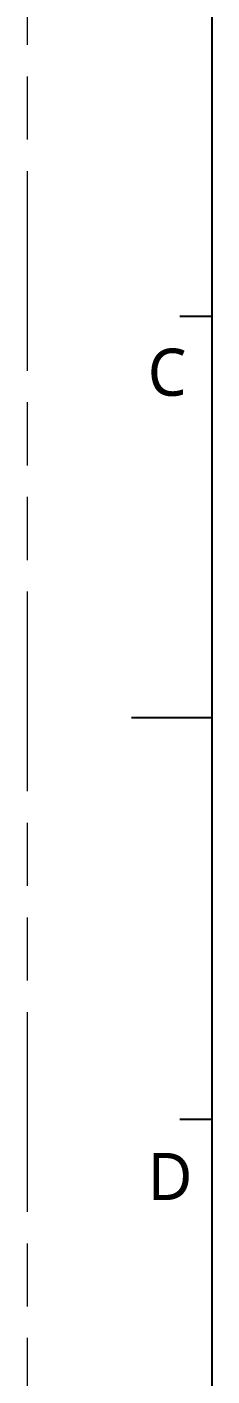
# Model space of a CAD drawing. Extents: x 176 to 489, y 37 to 258.
# Drawn here: x 176 to 184.8, y 100.9 to 165 of the extents above; entities that cross this region are included whole.
import ezdxf

# ---------------------------------------------------------------- set-up
doc = ezdxf.new("R2010")
doc.units = 0
doc.linetypes.add('PHANTOM', pattern=[29.5, 9.5, -1.5, 3, -1.5, 3, -1.5, 9.5])
doc.layers.get('0').update_dxf_attribs({"color": 10})
doc.layers.add('0PAPERF', color=2, linetype='PHANTOM', lineweight=5, plot=False)
doc.layers.add('鵬鼎', color=5, linetype='Continuous')
doc.styles.get("Standard").update_dxf_attribs({"font": 'txt.shx'})

msp = doc.modelspace()

# ---------------------------------------------------------------- linework, layer by layer
for p, q in [((184.812, 246.736), (184.812, 42.832)), ((184.812, 151.275), (183.284, 151.275)), ((184.812, 132.183), (180.993, 132.183)), ((184.812, 113.091), (183.284, 113.091))]:
    msp.add_line(p, q)
at = {"layer": '0PAPERF'}
msp.add_line((176.028, 258.195), (176.028, 36.723), dxfattribs=at)

# ---------------------------------------------------------------- texts
at = {"layer": '鵬鼎', "char_height": 2.24088, "width": 4.22685, "attachment_point": 1}
for s, insert in [('{\\fMicrosoft JhengHei|b0|i0|c136|p0;\\C0;C}', (181.757, 149.748)), ('{\\fMicrosoft JhengHei|b0|i0|c136|p0;\\C0;D}', (181.757, 111.491))]:
    msp.add_mtext(s, dxfattribs=dict(at, insert=insert))

doc.saveas('drawing.dxf')
